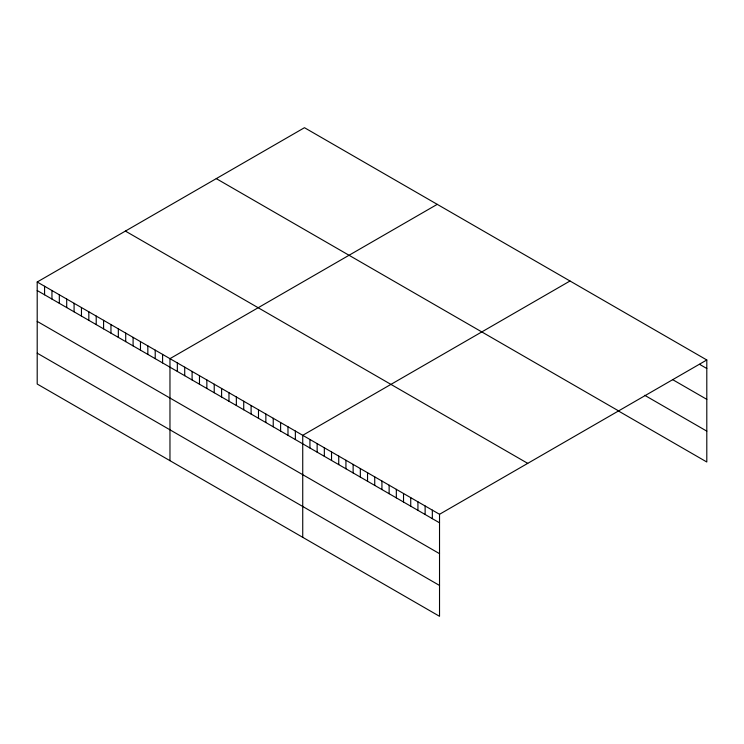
<?xml version="1.0" encoding="UTF-8"?>
<svg xmlns="http://www.w3.org/2000/svg" width="744" height="744" viewBox="0 0 744 744"><rect width="100%" height="100%" fill="white"/><g stroke="black" fill="none" stroke-linecap="round" stroke-linejoin="round"><path stroke-width="1.12" d="M37.2 282.004L439.527 514.29L439.527 616.302L37.2 384.025L37.2 282.004L304.473 127.698L706.8 359.975L706.8 461.996L617.706 410.558M437.24 204.349L169.967 358.654L169.967 460.676M570.006 281L302.734 435.314L302.734 537.326M439.527 514.29L706.8 359.975M699.602 364.346L706.8 368.503M672.604 379.607L706.8 399.351M644.704 395.297L706.8 431.139M216.272 178.616L618.599 410.902M125.401 231.086L527.729 463.363M37.2 290.532L439.527 522.809M37.2 321.38L439.527 553.666M37.2 353.168L439.527 585.454M432.329 510.133L432.329 518.652M425.131 505.976L425.131 514.495M417.933 501.819L417.933 510.338M410.735 497.662L410.735 506.18M403.527 493.505L403.527 502.023M396.329 489.347L396.329 497.876M389.131 485.19L389.131 493.718M381.932 481.033L381.932 489.561M374.734 476.876L374.734 485.404M367.536 472.719L367.536 481.247M360.329 468.562L360.329 477.09M353.13 464.405L353.13 472.933M345.932 460.248L345.932 468.776M338.734 456.091L338.734 464.619M331.536 451.934L331.536 460.462M324.338 447.776L324.338 456.305M317.139 443.619L317.139 452.147M309.932 439.472L309.932 447.99M295.359 431.055L295.359 439.574M287.984 426.796L287.984 435.314M280.609 422.536L280.609 431.055M273.234 418.277L273.234 426.805M265.859 414.017L265.859 422.546M258.484 409.758L258.484 418.286M251.1 405.499L251.1 414.027M243.725 401.239L243.725 409.767M236.35 396.98L236.35 405.508M228.975 392.73L228.975 401.249M221.6 388.47L221.6 396.989M214.226 384.211L214.226 392.73M206.851 379.952L206.851 388.47M199.476 375.692L199.476 384.22M192.101 371.433L192.101 379.961M184.717 367.173L184.717 375.701M177.342 362.914L177.342 371.442M162.592 354.395L162.592 362.923M155.217 350.136L155.217 358.664M147.842 345.886L147.842 354.404M140.467 341.626L140.467 350.145M133.092 337.367L133.092 345.886M125.708 333.107L125.708 341.626M118.333 328.848L118.333 337.376M110.958 324.589L110.958 333.117M103.583 320.329L103.583 328.857M96.209 316.07L96.209 324.598M88.834 311.81L88.834 320.339M81.459 307.551L81.459 316.079M74.084 303.301L74.084 311.82M66.7 299.042L66.7 307.56M59.325 294.782L59.325 303.301M51.95 290.523L51.95 299.042M44.575 286.263L44.575 294.791"/></g></svg>
